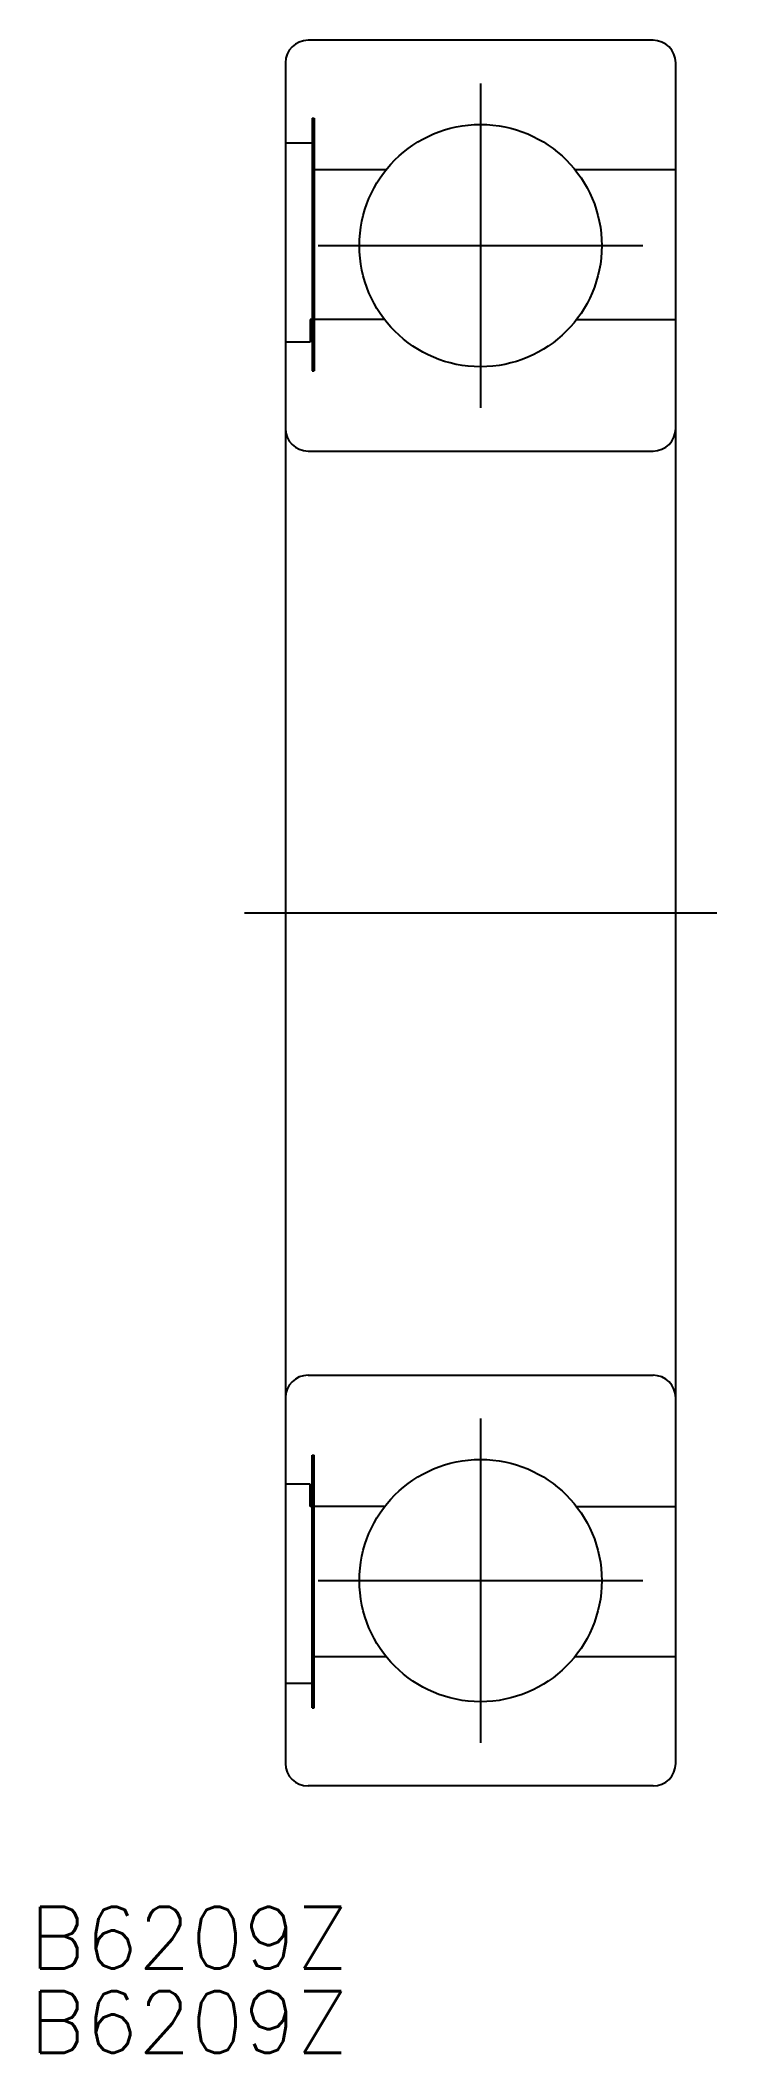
# Model space of a CAD drawing. Extents: x -20 to 13, y -55.5 to 42.5.
import ezdxf

# ---------------------------------------------------------------- set-up
doc = ezdxf.new("R2010")
doc.units = 0
doc.linetypes.add('CENTER', pattern=[50.8, 31.75, -6.35, 6.35, -6.35])
doc.layers.get('0').update_dxf_attribs({"linetype": 'CONTINUOUS'})
doc.layers.add('CENTER', color=1, linetype='CENTER')
doc.styles.get("Standard").update_dxf_attribs({"font": 'txt.shx', "height": 3, "bigfont": 'bigfont.shx'})

# ---------------------------------------------------------------- blocks, each defined once
blk = doc.blocks.new('*U2')
at = {"color": 7, "linetype": 'CONTINUOUS'}
blk.add_text('B6209Z', height=3, dxfattribs=at).set_placement((-20.487, -51.39))
blk = doc.blocks.new('*U3')
at = {"color": 7, "linetype": 'CONTINUOUS'}
blk.add_text('B6209Z', height=3, dxfattribs=at).set_placement((-20.487, -55.489))

msp = doc.modelspace()

# ---------------------------------------------------------------- linework, layer by layer
at = {"color": 7, "linetype": 'CONTINUOUS'}
for p, q in [((9.866, 42.5), (-6.934, 42.5)), ((-8.034, 41.4), (-8.034, -41.4)), ((10.966, -41.4), (10.966, 41.4)), ((-6.734, 38.7), (-6.734, 26.4)), ((-6.734, 38.7), (-6.634, 38.7)), ((-6.634, 38.7), (-6.634, 26.4)), ((-8.034, 37.5), (-6.734, 37.5)), ((-6.734, 37.5), (-6.734, 36.2)), ((-6.734, 36.2), (-3.134, 36.2)), ((6.066, 36.2), (10.966, 36.2)), ((-3.234, 28.9), (-6.834, 28.9)), ((-6.834, 28.9), (-6.834, 27.8)), ((6.166, 28.9), (10.966, 28.9)), ((-6.834, 27.8), (-8.034, 27.8)), ((-6.734, 26.4), (-6.634, 26.4)), ((-6.934, 22.5), (9.866, 22.5)), ((-6.934, -22.5), (9.866, -22.5)), ((-6.734, -38.7), (-6.734, -26.4)), ((-6.734, -26.4), (-6.634, -26.4)), ((-6.634, -38.7), (-6.634, -26.4)), ((-6.834, -27.8), (-8.034, -27.8)), ((-6.834, -28.9), (-6.834, -27.8)), ((-3.234, -28.9), (-6.834, -28.9)), ((6.166, -28.9), (10.966, -28.9)), ((-6.734, -36.2), (-3.134, -36.2)), ((-6.734, -37.5), (-6.734, -36.2)), ((6.066, -36.2), (10.966, -36.2)), ((-8.034, -37.5), (-6.734, -37.5)), ((-6.734, -38.7), (-6.634, -38.7)), ((9.866, -42.5), (-6.934, -42.5))]:
    msp.add_line(p, q, dxfattribs=at)
for centre in [(1.466, 32.5), (1.466, -32.5)]:
    msp.add_circle(centre, 5.9, dxfattribs=at)
for centre, start, end in [((-6.934, 41.4), 90, 180), ((9.866, 41.4), 0, 90), ((-6.934, 23.6), 180, 270), ((9.866, 23.6), 270, 0), ((-6.934, -23.6), 90, 180), ((9.866, -23.6), 0, 90), ((-6.934, -41.4), 180, 270), ((9.866, -41.4), 270, 0)]:
    msp.add_arc(centre, 1.1, start, end, dxfattribs=at)
at = {"layer": 'CENTER', "color": 1, "linetype": 'CENTER'}
for p, q in [((1.466, 40.4), (1.466, 24.6)), ((-6.434, 32.5), (9.366, 32.5)), ((12.966, 0), (-10.034, 0)), ((1.466, -24.6), (1.466, -40.4)), ((-6.434, -32.5), (9.366, -32.5))]:
    msp.add_line(p, q, dxfattribs=at)

# ---------------------------------------------------------------- block references
at = {"color": 7, "linetype": 'CONTINUOUS'}
for name in ['*U2', '*U3']:
    msp.add_blockref(name, (0, 0), dxfattribs=at)

doc.saveas('drawing.dxf')
